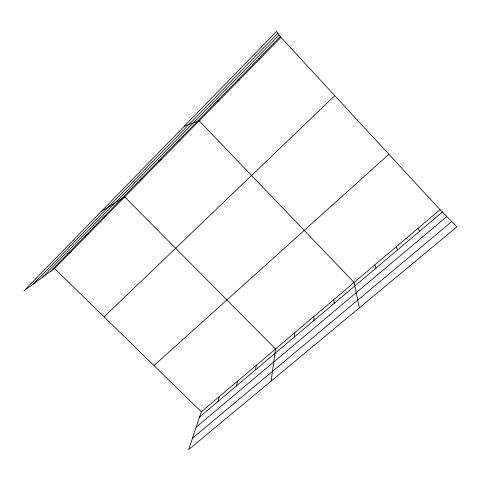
<?xml version="1.0" encoding="UTF-8"?>
<svg xmlns="http://www.w3.org/2000/svg" width="481" height="481" viewBox="0 0 481 481"><rect width="100%" height="100%" fill="white"/><g stroke="black" fill="none" stroke-linecap="round" stroke-linejoin="round"><path stroke-width="0.72" d="M294.252 337.115L294.546 332.882M271.128 381.096L275.541 348.972L124.687 196.891L101.341 211.381M255.459 369.871L256.379 365.199M236.418 385.948L237.632 381.072M217.791 401.677L219.288 396.603M440.067 209.674L201.329 411.808L188.666 449.579L456.95 226.785L440.067 209.674L280.922 37.362L276.575 31.421L24.05 290.758L54.551 268.506L280.922 37.362M33.279 284.024L277.904 33.237M42.196 277.525L279.178 34.975M50.319 271.597L280.327 36.544M104.076 316.859L334.794 95.689M153.968 365.572L388.882 154.257M199.567 417.069L442.388 212.025M196.188 427.146L446.855 216.558M192.49 438.179L451.797 221.561M67.502 254.034L71.507 251.196M85.083 236.069L88.835 233.495M103.06 217.695L106.56 215.404M139.737 180.219L142.683 178.517M158.429 161.117L161.087 159.722M177.561 141.57L179.918 140.5M184.355 126.124L199.182 120.827L354.118 282.443L359.355 307.828M217.19 101.064L218.897 100.697M237.728 80.08L239.081 80.086M258.766 58.58L259.752 58.977M54.551 268.506L201.329 411.808M417.833 228.499L419.727 231.163M396.11 246.891L397.595 249.849M374.879 264.869L375.974 268.109M333.826 299.627L334.193 303.391M313.973 316.438L313.997 320.442"/></g></svg>
